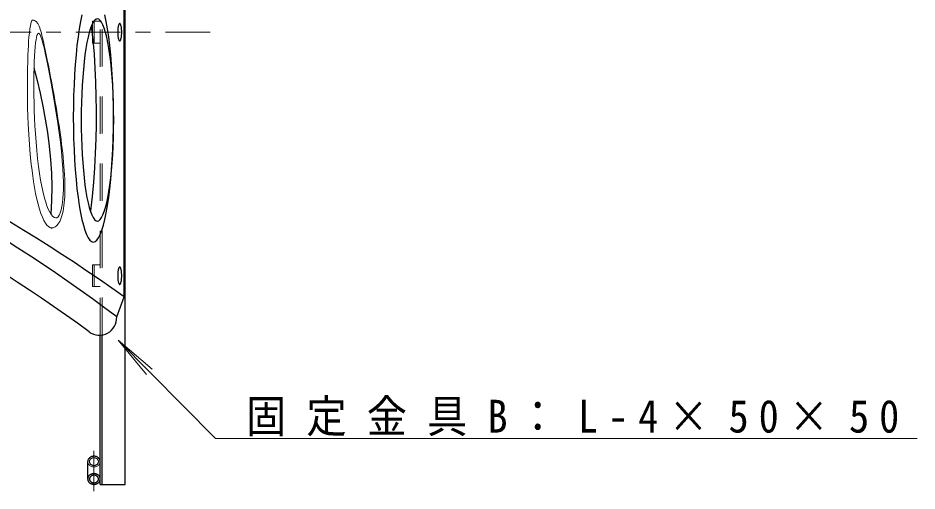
# Model space of a CAD drawing. Units: millimetres on the paper, scale 1:30. Extents: x -365 to 0, y -40 to 257.
# Drawn here: x -231.8 to -171.5, y 164.7 to 196.5 of the extents above; entities that cross this region are included whole.
import ezdxf

# ---------------------------------------------------------------- set-up
doc = ezdxf.new("R2010")
doc.units = ezdxf.units.MM
doc.linetypes.add('USER1', pattern=[4.5, 2.5, -2])
doc.linetypes.add('USER2', pattern=[6, 3, -1, 1, -1])
doc.layers.add('LY_1', color=7, linetype='Continuous', lineweight=13)
doc.styles.add('ＭＳ ゴシック', font='')
doc.styles.get('ＭＳ ゴシック').set_extended_font_data('MS Gothic')

msp = doc.modelspace()

# ---------------------------------------------------------------- linework, layer by layer
at = {"layer": 'LY_1', "lineweight": 25}
for p, q in [((-224.639, 165.171), (-224.639, 225.838)), ((-224.704, 177.745), (-224.704, 213.264)), ((-225.195, 176.409), (-224.704, 177.745)), ((-226.305, 165.171), (-226.305, 175.186)), ((-226.172, 165.171), (-226.172, 175.199)), ((-227.139, 165.532), (-227.139, 166.699)), ((-226.305, 165.171), (-224.639, 165.171))]:
    msp.add_line(p, q, dxfattribs=at)
at = {"layer": 'LY_1', "linetype": 'USER1'}
for p, q in [((-226.305, 175.186), (-226.305, 215.824)), ((-226.172, 175.199), (-226.172, 215.81)), ((-226.816, 194.771), (-226.816, 196.238)), ((-226.816, 196.238), (-226.305, 196.238)), ((-226.719, 194.771), (-226.719, 196.238)), ((-226.816, 194.771), (-226.305, 194.771)), ((-226.816, 179.905), (-226.305, 179.905)), ((-226.816, 178.438), (-226.816, 179.905)), ((-226.719, 178.438), (-226.719, 179.905)), ((-226.816, 178.438), (-226.305, 178.438))]:
    msp.add_line(p, q, dxfattribs=at)
at = {"layer": 'LY_1', "linetype": 'USER2'}
for p, q in [((-311.934, 195.505), (-218.854, 195.505)), ((-226.722, 164.726), (-226.722, 167.431))]:
    msp.add_line(p, q, dxfattribs=at)
at = {"layer": 'LY_1'}
for p, q in [((-229.458, 182.382), (-229.406, 182.406)), ((-225.11, 174.851), (-223.196, 172.541)), ((-225.11, 174.851), (-222.824, 172.908)), ((-218.581, 168.241), (-225.11, 174.851)), ((-218.581, 168.241), (-171.53, 168.241))]:
    msp.add_line(p, q, dxfattribs=at)
at = {"layer": 'LY_1', "lineweight": 25}
for points in [[(-227.532, 196.664), (-227.625, 196.219), (-227.712, 195.726), (-227.791, 195.187), (-227.862, 194.608), (-227.926, 193.992), (-227.98, 193.344), (-228.025, 192.669), (-228.06, 191.972), (-228.085, 191.259), (-228.101, 190.534), (-228.106, 189.804), (-228.101, 189.075), (-228.085, 188.35), (-228.06, 187.637), (-228.025, 186.94), (-227.98, 186.265), (-227.926, 185.617), (-227.862, 185.001), (-227.791, 184.422), (-227.712, 183.883), (-227.625, 183.389), (-227.532, 182.945), (-227.433, 182.552), (-227.329, 182.215), (-227.22, 181.935), (-227.108, 181.716), (-226.993, 181.557), (-226.877, 181.462), (-226.76, 181.43), (-226.642, 181.462), (-226.526, 181.557), (-226.411, 181.716), (-226.299, 181.935), (-226.191, 182.215), (-226.086, 182.552), (-225.987, 182.945), (-225.894, 183.389), (-225.808, 183.883), (-225.728, 184.422), (-225.657, 185.001), (-225.594, 185.617), (-225.539, 186.265), (-225.494, 186.94), (-225.459, 187.637), (-225.434, 188.35), (-225.418, 189.075), (-225.413, 189.804), (-225.418, 190.534), (-225.434, 191.259), (-225.459, 191.972), (-225.494, 192.669), (-225.539, 193.344), (-225.594, 193.992), (-225.657, 194.608), (-225.728, 195.187), (-225.808, 195.726), (-225.894, 196.219), (-225.987, 196.664)], [(-226.9, 195.903), (-226.8, 194.966), (-226.719, 194.027), (-226.658, 193.086), (-226.614, 192.144), (-226.587, 191.2), (-226.577, 190.255), (-226.581, 189.309), (-226.6, 188.361), (-226.634, 187.388), (-226.684, 186.416), (-226.754, 185.445), (-226.847, 184.477), (-226.965, 183.513)], [(-230.744, 193.119), (-230.522, 192.269), (-230.322, 191.413), (-230.144, 190.55), (-229.986, 189.682), (-229.844, 188.776), (-229.726, 187.866), (-229.636, 186.953), (-229.577, 186.039), (-229.552, 185.125), (-229.564, 184.213), (-229.617, 183.303)], [(-226.305, 166.699), (-226.309, 166.746), (-226.319, 166.792), (-226.337, 166.837), (-226.361, 166.879), (-226.391, 166.919), (-226.427, 166.954), (-226.468, 166.985), (-226.514, 167.011), (-226.562, 167.032), (-226.614, 167.048), (-226.668, 167.057), (-226.722, 167.06), (-226.776, 167.057), (-226.83, 167.048), (-226.881, 167.032), (-226.93, 167.011), (-226.976, 166.985), (-227.017, 166.954), (-227.052, 166.919), (-227.083, 166.879), (-227.107, 166.837), (-227.124, 166.792), (-227.135, 166.746), (-227.139, 166.699)]]:
    msp.add_lwpolyline(points, dxfattribs=at)
at = {"layer": 'LY_1'}
for points in [[(-230.931, 196.17), (-230.96, 196.069), (-230.987, 195.943), (-231.021, 195.73), (-231.053, 195.473), (-231.081, 195.175), (-231.102, 194.908), (-231.121, 194.618), (-231.137, 194.31), (-231.151, 193.985), (-231.167, 193.529), (-231.178, 193.051), (-231.186, 192.557), (-231.189, 192.053), (-231.187, 191.516), (-231.18, 190.973), (-231.168, 190.425), (-231.152, 189.878), (-231.13, 189.334), (-231.093, 188.647), (-231.048, 187.967), (-230.992, 187.3), (-230.927, 186.651), (-230.876, 186.219)], [(-230.822, 196.311), (-230.829, 196.314), (-230.855, 196.305), (-230.881, 196.278), (-230.907, 196.234), (-230.931, 196.17)], [(-229.405, 182.406), (-229.402, 182.407), (-229.328, 182.448), (-229.26, 182.497), (-229.196, 182.556), (-229.135, 182.626), (-229.075, 182.71), (-229.017, 182.81), (-228.962, 182.926), (-228.912, 183.056), (-228.867, 183.197), (-228.827, 183.348), (-228.793, 183.507), (-228.763, 183.674), (-228.737, 183.856), (-228.716, 184.048), (-228.699, 184.249), (-228.685, 184.461), (-228.677, 184.684), (-228.672, 184.916), (-228.671, 185.158), (-228.675, 185.409), (-228.683, 185.668), (-228.695, 185.941), (-228.712, 186.219), (-228.732, 186.504), (-228.757, 186.795), (-228.785, 187.09), (-228.816, 187.391), (-228.851, 187.695), (-228.888, 188.003), (-228.929, 188.314), (-228.971, 188.627), (-229.017, 188.941), (-229.064, 189.255), (-229.112, 189.569), (-229.163, 189.882), (-229.214, 190.192), (-229.264, 190.494), (-229.316, 190.794), (-229.368, 191.092), (-229.42, 191.387), (-229.472, 191.678), (-229.525, 191.964), (-229.577, 192.245), (-229.629, 192.519), (-229.68, 192.786), (-229.731, 193.046), (-229.78, 193.297), (-229.829, 193.539), (-229.876, 193.772), (-229.922, 193.996), (-229.966, 194.209), (-230.009, 194.413), (-230.052, 194.61), (-230.094, 194.797), (-230.134, 194.973), (-230.174, 195.138), (-230.213, 195.292), (-230.251, 195.435), (-230.288, 195.567), (-230.325, 195.689), (-230.363, 195.802), (-230.403, 195.907), (-230.45, 196.008), (-230.49, 196.079), (-230.526, 196.131), (-230.563, 196.175), (-230.605, 196.215), (-230.651, 196.249), (-230.704, 196.279), (-230.763, 196.301), (-230.821, 196.313)], [(-229.287, 183.043), (-229.378, 183.067), (-229.483, 183.143), (-229.588, 183.268), (-229.69, 183.437), (-229.783, 183.63), (-229.872, 183.854), (-229.956, 184.104), (-230.036, 184.377), (-230.131, 184.752), (-230.218, 185.155), (-230.298, 185.582), (-230.371, 186.028), (-230.436, 186.489), (-230.501, 187.022), (-230.558, 187.572), (-230.607, 188.132), (-230.649, 188.701), (-230.679, 189.212), (-230.705, 189.728), (-230.725, 190.246), (-230.74, 190.761), (-230.749, 191.272), (-230.753, 191.755), (-230.753, 192.23), (-230.748, 192.691), (-230.739, 193.135), (-230.726, 193.526), (-230.709, 193.894), (-230.688, 194.233), (-230.665, 194.53), (-230.638, 194.791), (-230.607, 195.011), (-230.58, 195.158), (-230.55, 195.275), (-230.519, 195.36), (-230.485, 195.414), (-230.451, 195.436), (-230.414, 195.427), (-230.375, 195.389), (-230.335, 195.323), (-230.282, 195.201), (-230.226, 195.04), (-230.167, 194.843), (-230.106, 194.613)], [(-230.106, 194.613), (-230.048, 194.372), (-229.987, 194.103), (-229.925, 193.81), (-229.862, 193.498), (-229.775, 193.052), (-229.685, 192.579), (-229.594, 192.085), (-229.504, 191.576), (-229.412, 191.044), (-229.321, 190.501), (-229.233, 189.95), (-229.148, 189.397), (-229.058, 188.76), (-228.975, 188.123), (-228.904, 187.494), (-228.845, 186.877), (-228.808, 186.375), (-228.782, 185.887), (-228.77, 185.415), (-228.771, 184.967), (-228.782, 184.65), (-228.802, 184.35), (-228.832, 184.07), (-228.872, 183.815), (-228.923, 183.58), (-228.985, 183.38), (-229.058, 183.222), (-229.128, 183.123), (-229.205, 183.062), (-229.287, 183.043)], [(-230.876, 186.219), (-230.827, 185.853), (-230.775, 185.495), (-230.707, 185.084), (-230.632, 184.689), (-230.551, 184.312), (-230.464, 183.959), (-230.37, 183.631), (-230.277, 183.351), (-230.178, 183.098), (-230.075, 182.877), (-229.968, 182.691), (-229.873, 182.564), (-229.777, 182.466), (-229.681, 182.401)], [(-229.405, 182.407), (-229.411, 182.403), (-229.543, 182.375), (-229.681, 182.401)], [(-229.681, 182.401), (-229.597, 182.367), (-229.514, 182.365), (-229.458, 182.386)]]:
    msp.add_lwpolyline(points, dxfattribs=at)
at = {"layer": 'LY_1', "lineweight": 25}
for points in [[(-226.49, 196.402), (-226.585, 196.376), (-226.679, 196.299), (-226.772, 196.171), (-226.863, 195.993), (-226.951, 195.766), (-227.035, 195.493), (-227.115, 195.175), (-227.191, 194.815), (-227.261, 194.415), (-227.325, 193.979), (-227.383, 193.509), (-227.434, 193.01), (-227.478, 192.486), (-227.515, 191.939), (-227.543, 191.374), (-227.564, 190.797), (-227.576, 190.21), (-227.58, 189.619), (-227.576, 189.028), (-227.564, 188.441), (-227.543, 187.863), (-227.515, 187.299), (-227.478, 186.752), (-227.434, 186.227), (-227.383, 185.728), (-227.325, 185.259), (-227.261, 184.822), (-227.191, 184.423), (-227.115, 184.062), (-227.035, 183.745), (-226.951, 183.471), (-226.863, 183.245), (-226.772, 183.067), (-226.679, 182.939), (-226.585, 182.862), (-226.49, 182.836), (-226.395, 182.862), (-226.301, 182.939), (-226.208, 183.067), (-226.117, 183.245), (-226.029, 183.471), (-225.945, 183.745), (-225.864, 184.062), (-225.789, 184.423), (-225.719, 184.822), (-225.654, 185.259), (-225.597, 185.728), (-225.545, 186.227), (-225.502, 186.752), (-225.465, 187.299), (-225.436, 187.863), (-225.416, 188.441), (-225.403, 189.028), (-225.399, 189.619), (-225.403, 190.21), (-225.416, 190.797), (-225.436, 191.374), (-225.465, 191.939), (-225.502, 192.486), (-225.545, 193.01), (-225.597, 193.509), (-225.654, 193.979), (-225.719, 194.415), (-225.789, 194.815), (-225.864, 195.175), (-225.945, 195.493), (-226.029, 195.766), (-226.117, 195.993), (-226.208, 196.171), (-226.301, 196.299), (-226.395, 196.376)], [(-224.996, 196.088), (-225.008, 196.086), (-225.02, 196.079), (-225.031, 196.068), (-225.043, 196.053), (-225.053, 196.034), (-225.064, 196.01), (-225.074, 195.983), (-225.083, 195.952), (-225.092, 195.917), (-225.1, 195.88), (-225.107, 195.839), (-225.113, 195.796), (-225.119, 195.751), (-225.123, 195.704), (-225.127, 195.656), (-225.129, 195.606), (-225.131, 195.556), (-225.131, 195.505), (-225.131, 195.454), (-225.129, 195.404), (-225.127, 195.354), (-225.123, 195.305), (-225.119, 195.258), (-225.113, 195.213), (-225.107, 195.17), (-225.1, 195.13), (-225.092, 195.092), (-225.083, 195.058), (-225.074, 195.027), (-225.064, 195), (-225.053, 194.976), (-225.043, 194.957), (-225.031, 194.941), (-225.02, 194.93), (-225.008, 194.924), (-224.996, 194.921), (-224.985, 194.924), (-224.973, 194.93), (-224.962, 194.941), (-224.95, 194.957), (-224.94, 194.976), (-224.929, 195), (-224.919, 195.027), (-224.91, 195.058), (-224.901, 195.092), (-224.893, 195.13), (-224.886, 195.17), (-224.88, 195.213), (-224.874, 195.258), (-224.87, 195.305), (-224.866, 195.354), (-224.864, 195.404), (-224.862, 195.454), (-224.862, 195.505), (-224.862, 195.556), (-224.864, 195.606), (-224.866, 195.656), (-224.87, 195.704), (-224.874, 195.751), (-224.88, 195.796), (-224.886, 195.839), (-224.893, 195.88), (-224.901, 195.917), (-224.91, 195.952), (-224.919, 195.983), (-224.929, 196.01), (-224.94, 196.034), (-224.95, 196.053), (-224.962, 196.068), (-224.973, 196.079), (-224.985, 196.086)], [(-224.996, 179.755), (-225.008, 179.753), (-225.02, 179.746), (-225.031, 179.735), (-225.043, 179.72), (-225.053, 179.7), (-225.064, 179.677), (-225.074, 179.649), (-225.083, 179.618), (-225.092, 179.584), (-225.1, 179.546), (-225.107, 179.506), (-225.113, 179.463), (-225.119, 179.418), (-225.123, 179.371), (-225.127, 179.322), (-225.129, 179.273), (-225.131, 179.222), (-225.131, 179.171), (-225.131, 179.121), (-225.129, 179.07), (-225.127, 179.021), (-225.123, 178.972), (-225.119, 178.925), (-225.113, 178.88), (-225.107, 178.837), (-225.1, 178.797), (-225.092, 178.759), (-225.083, 178.725), (-225.074, 178.694), (-225.064, 178.666), (-225.053, 178.643), (-225.043, 178.623), (-225.031, 178.608), (-225.02, 178.597), (-225.008, 178.59), (-224.996, 178.588), (-224.985, 178.59), (-224.973, 178.597), (-224.962, 178.608), (-224.95, 178.623), (-224.94, 178.643), (-224.929, 178.666), (-224.919, 178.694), (-224.91, 178.725), (-224.901, 178.759), (-224.893, 178.797), (-224.886, 178.837), (-224.88, 178.88), (-224.874, 178.925), (-224.87, 178.972), (-224.866, 179.021), (-224.864, 179.07), (-224.862, 179.121), (-224.862, 179.171), (-224.862, 179.222), (-224.864, 179.273), (-224.866, 179.322), (-224.87, 179.371), (-224.874, 179.418), (-224.88, 179.463), (-224.886, 179.506), (-224.893, 179.546), (-224.901, 179.584), (-224.91, 179.618), (-224.919, 179.649), (-224.929, 179.677), (-224.94, 179.7), (-224.95, 179.72), (-224.962, 179.735), (-224.973, 179.746), (-224.985, 179.753)], [(-227.139, 165.532), (-227.137, 165.501), (-227.132, 165.47), (-227.124, 165.439), (-227.113, 165.409), (-227.1, 165.38), (-227.083, 165.352), (-227.063, 165.325), (-227.041, 165.3), (-227.017, 165.277), (-226.99, 165.256), (-226.961, 165.237), (-226.93, 165.22), (-226.898, 165.205), (-226.864, 165.193), (-226.83, 165.184), (-226.794, 165.177), (-226.758, 165.173), (-226.722, 165.171), (-226.686, 165.173), (-226.65, 165.177), (-226.614, 165.184), (-226.579, 165.193), (-226.546, 165.205), (-226.514, 165.22), (-226.483, 165.237), (-226.454, 165.256), (-226.427, 165.277), (-226.403, 165.3), (-226.381, 165.325), (-226.361, 165.352), (-226.344, 165.38), (-226.33, 165.409), (-226.319, 165.439), (-226.312, 165.47), (-226.307, 165.501), (-226.305, 165.532), (-226.307, 165.564), (-226.312, 165.595), (-226.319, 165.626), (-226.33, 165.656), (-226.344, 165.685), (-226.361, 165.713), (-226.381, 165.739), (-226.403, 165.764), (-226.427, 165.787), (-226.454, 165.809), (-226.483, 165.828), (-226.514, 165.845), (-226.546, 165.859), (-226.579, 165.871), (-226.614, 165.881), (-226.65, 165.888), (-226.686, 165.892), (-226.722, 165.893), (-226.758, 165.892), (-226.794, 165.888), (-226.83, 165.881), (-226.864, 165.871), (-226.898, 165.859), (-226.93, 165.845), (-226.961, 165.828), (-226.99, 165.809), (-227.017, 165.787), (-227.041, 165.764), (-227.063, 165.739), (-227.083, 165.713), (-227.1, 165.685), (-227.113, 165.656), (-227.124, 165.626), (-227.132, 165.595), (-227.137, 165.564)], [(-227.022, 165.532), (-227.021, 165.51), (-227.017, 165.487), (-227.012, 165.465), (-227.004, 165.443), (-226.994, 165.423), (-226.982, 165.402), (-226.968, 165.383), (-226.952, 165.365), (-226.934, 165.349), (-226.915, 165.333), (-226.894, 165.32), (-226.872, 165.307), (-226.849, 165.297), (-226.825, 165.288), (-226.8, 165.281), (-226.774, 165.276), (-226.748, 165.274), (-226.722, 165.273), (-226.696, 165.274), (-226.67, 165.276), (-226.644, 165.281), (-226.619, 165.288), (-226.595, 165.297), (-226.572, 165.307), (-226.55, 165.32), (-226.529, 165.333), (-226.51, 165.349), (-226.492, 165.365), (-226.476, 165.383), (-226.462, 165.402), (-226.45, 165.423), (-226.44, 165.443), (-226.432, 165.465), (-226.426, 165.487), (-226.423, 165.51), (-226.422, 165.532), (-226.423, 165.555), (-226.426, 165.577), (-226.432, 165.6), (-226.44, 165.621), (-226.45, 165.642), (-226.462, 165.662), (-226.476, 165.681), (-226.492, 165.699), (-226.51, 165.716), (-226.529, 165.731), (-226.55, 165.745), (-226.572, 165.757), (-226.595, 165.768), (-226.619, 165.776), (-226.644, 165.783), (-226.67, 165.788), (-226.696, 165.791), (-226.722, 165.792), (-226.748, 165.791), (-226.774, 165.788), (-226.8, 165.783), (-226.825, 165.776), (-226.849, 165.768), (-226.872, 165.757), (-226.894, 165.745), (-226.915, 165.731), (-226.934, 165.716), (-226.952, 165.699), (-226.968, 165.681), (-226.982, 165.662), (-226.994, 165.642), (-227.004, 165.621), (-227.012, 165.6), (-227.017, 165.577), (-227.021, 165.555)]]:
    msp.add_lwpolyline(points, close=True, dxfattribs=at)
at = {"layer": 'LY_1', "linetype": 'USER1'}
msp.add_lwpolyline([(-227.139, 166.699), (-227.135, 166.652), (-227.124, 166.606), (-227.107, 166.561), (-227.083, 166.519), (-227.052, 166.479), (-227.017, 166.444), (-226.976, 166.413), (-226.93, 166.386), (-226.881, 166.366), (-226.83, 166.35), (-226.776, 166.341), (-226.722, 166.338), (-226.668, 166.341), (-226.614, 166.35), (-226.562, 166.366), (-226.514, 166.386), (-226.468, 166.413), (-226.427, 166.444), (-226.391, 166.479), (-226.361, 166.519), (-226.337, 166.561), (-226.319, 166.606), (-226.309, 166.652), (-226.305, 166.699)], dxfattribs=at)
msp.add_lwpolyline([(-227.022, 166.699), (-227.021, 166.676), (-227.017, 166.654), (-227.012, 166.632), (-227.004, 166.61), (-226.994, 166.589), (-226.982, 166.569), (-226.968, 166.55), (-226.952, 166.532), (-226.934, 166.515), (-226.915, 166.5), (-226.894, 166.486), (-226.872, 166.474), (-226.849, 166.464), (-226.825, 166.455), (-226.8, 166.448), (-226.774, 166.443), (-226.748, 166.44), (-226.722, 166.439), (-226.696, 166.44), (-226.67, 166.443), (-226.644, 166.448), (-226.619, 166.455), (-226.595, 166.464), (-226.572, 166.474), (-226.55, 166.486), (-226.529, 166.5), (-226.51, 166.515), (-226.492, 166.532), (-226.476, 166.55), (-226.462, 166.569), (-226.45, 166.589), (-226.44, 166.61), (-226.432, 166.632), (-226.426, 166.654), (-226.423, 166.676), (-226.422, 166.699), (-226.423, 166.722), (-226.426, 166.744), (-226.432, 166.766), (-226.44, 166.788), (-226.45, 166.809), (-226.462, 166.829), (-226.476, 166.848), (-226.492, 166.866), (-226.51, 166.883), (-226.529, 166.898), (-226.55, 166.912), (-226.572, 166.924), (-226.595, 166.934), (-226.619, 166.943), (-226.644, 166.95), (-226.67, 166.955), (-226.696, 166.958), (-226.722, 166.959), (-226.748, 166.958), (-226.774, 166.955), (-226.8, 166.95), (-226.825, 166.943), (-226.849, 166.934), (-226.872, 166.924), (-226.894, 166.912), (-226.915, 166.898), (-226.934, 166.883), (-226.952, 166.866), (-226.968, 166.848), (-226.982, 166.829), (-226.994, 166.809), (-227.004, 166.788), (-227.012, 166.766), (-227.017, 166.744), (-227.021, 166.722)], close=True, dxfattribs=at)
at = {"layer": 'LY_1', "lineweight": 25}
for centre, radius, start, end in [((-284.881, 94.367), 102.826, 54.18071, 90), ((-285.09, 97.474), 99.086, 52.80929, 90), ((-285.09, 96.437), 98.012, 53.68189, 90), ((-226.354, 176.344), 1.159, 233.68189, 3.00594)]:
    msp.add_arc(centre, radius, start, end, dxfattribs=at)

# ---------------------------------------------------------------- texts
at = {"layer": 'LY_1', "insert": (-216.53, 168.391), "char_height": 2.199, "attachment_point": 7, "style": 'ＭＳ ゴシック'}
msp.add_mtext('\\T1.5;\\W0.9;固定金具B：L-4×50×50', dxfattribs=at)

doc.saveas('drawing.dxf')
